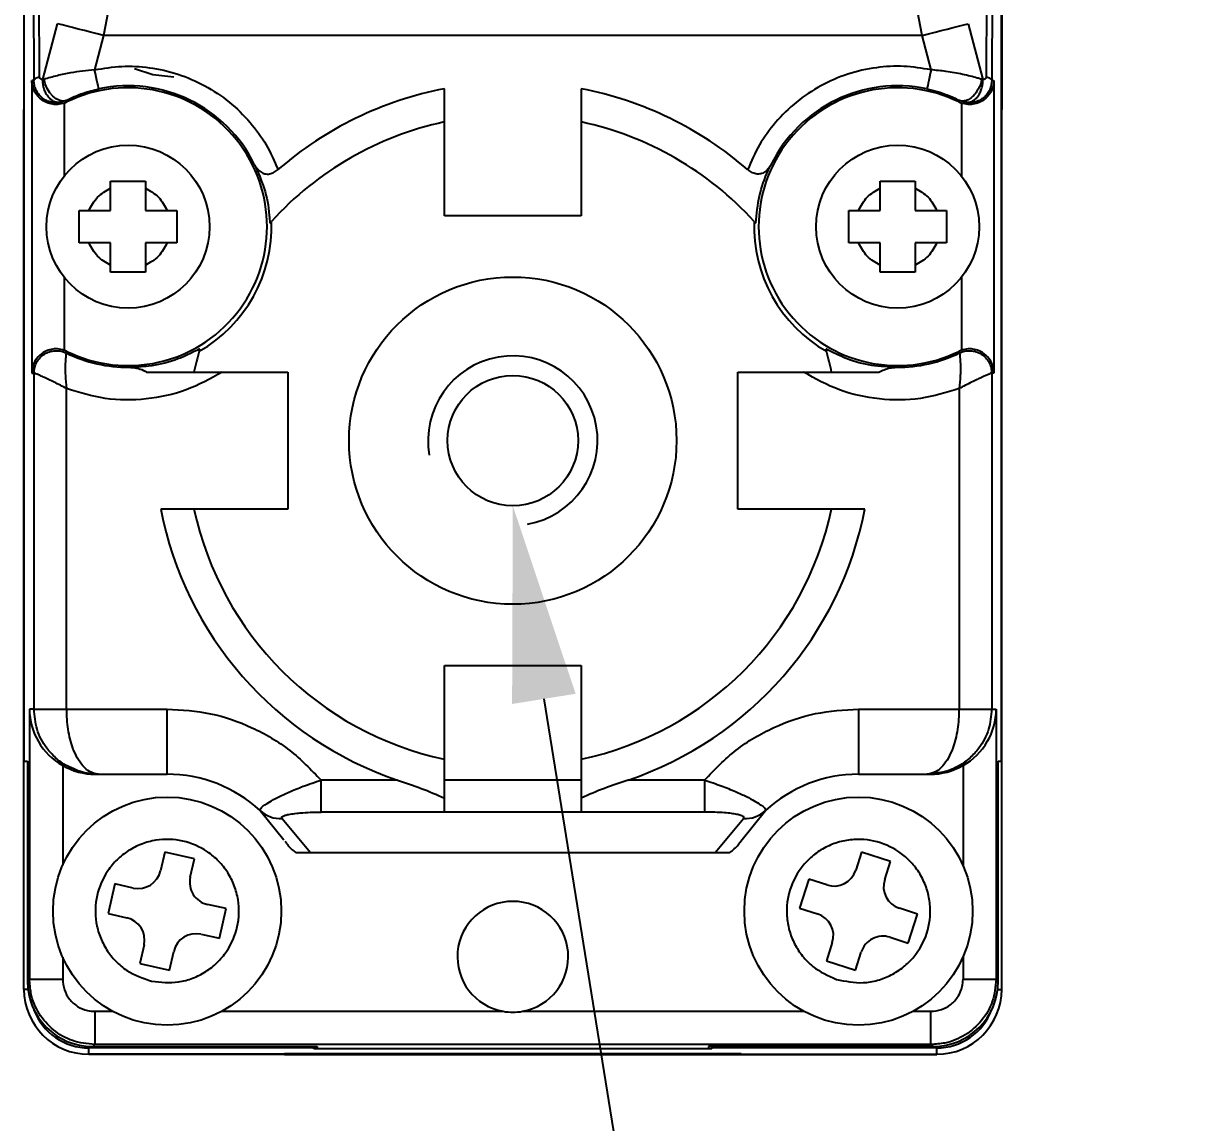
# Model space of a CAD drawing. Header units: millimetres. Extents: x 0 to 508, y 0 to 159.
# Drawn here: x 20.36 to 38.52, y 91.51 to 108.37 of the extents above; entities that cross this region are included whole.
import ezdxf
from ezdxf import colors
from ezdxf.entities.mleader import LeaderData, LeaderLine
from ezdxf.math import Vec2, Vec3

# ---------------------------------------------------------------- set-up
doc = ezdxf.new("R2010")
doc.units = ezdxf.units.MM
doc.header["$LTSCALE"] = 0.5
doc.styles.add('STYLE2', font='')
doc.styles.get('STYLE2').set_extended_font_data('Gulim')

msp = doc.modelspace()

# ---------------------------------------------------------------- linework, layer by layer
at = {"color": 7, "linetype": 'Continuous', "lineweight": 25}
for p, q in [((20.359, 118.154), (20.359, 107.054)), ((20.368, 97.054), (20.368, 115.752)), ((20.477, 115.554), (20.515, 107.499)), ((20.603, 107.554), (20.565, 115.608)), ((35.154, 115.608), (35.116, 107.554)), ((35.242, 115.554), (35.204, 107.499)), ((35.354, 97.054), (35.354, 112.042)), ((35.359, 112.042), (35.359, 107.054)), ((20.654, 107.511), (20.876, 108.368)), ((34.843, 108.368), (35.065, 107.511)), ((21.583, 108.185), (21.447, 107.661)), ((34.136, 108.185), (21.583, 108.185)), ((34.272, 107.661), (34.136, 108.185)), ((20.515, 107.499), (20.482, 107.499)), ((20.482, 107.499), (20.482, 103.009)), ((20.671, 107.514), (20.654, 107.511)), ((26.809, 106.86), (26.809, 107.371)), ((28.909, 107.371), (28.909, 106.86)), ((35.065, 107.511), (35.048, 107.514)), ((35.204, 107.499), (35.237, 107.499)), ((35.237, 107.499), (35.237, 103.009)), ((21.01, 107.191), (20.912, 107.16)), ((21.022, 107.168), (21.01, 107.191)), ((34.708, 107.191), (34.697, 107.168)), ((34.807, 107.16), (34.708, 107.191)), ((20.359, 107.054), (20.368, 107.054)), ((20.359, 103.054), (20.359, 107.054)), ((35.354, 107.054), (35.359, 107.054)), ((35.359, 103.054), (35.359, 107.054)), ((20.36, 106.954), (20.368, 106.954)), ((26.809, 105.422), (26.809, 106.86)), ((28.909, 106.86), (28.909, 105.422)), ((35.359, 106.954), (35.354, 106.954)), ((21.692, 105.847), (21.692, 105.953)), ((22.226, 105.953), (22.226, 105.847)), ((33.492, 105.847), (33.492, 105.953)), ((34.026, 105.953), (34.026, 105.847)), ((21.692, 105.504), (21.692, 105.847)), ((22.226, 105.847), (22.226, 105.504)), ((33.492, 105.504), (33.492, 105.847)), ((34.026, 105.847), (34.026, 105.504)), ((21.209, 105.504), (21.359, 105.504)), ((21.209, 105.004), (21.209, 105.504)), ((21.359, 105.504), (21.692, 105.504)), ((22.226, 105.504), (22.559, 105.504)), ((22.559, 105.504), (22.709, 105.504)), ((22.709, 105.504), (22.709, 105.004)), ((28.909, 105.422), (26.809, 105.422)), ((33.009, 105.504), (33.159, 105.504)), ((33.009, 105.004), (33.009, 105.504)), ((33.159, 105.504), (33.492, 105.504)), ((34.026, 105.504), (34.359, 105.504)), ((34.359, 105.504), (34.509, 105.504)), ((34.509, 105.504), (34.509, 105.004)), ((24.133, 105.306), (24.159, 105.334)), ((31.56, 105.334), (31.585, 105.306)), ((21.359, 105.004), (21.209, 105.004)), ((21.692, 105.004), (21.359, 105.004)), ((21.692, 104.661), (21.692, 105.004)), ((22.226, 105.004), (22.226, 104.661)), ((22.559, 105.004), (22.226, 105.004)), ((22.709, 105.004), (22.559, 105.004)), ((33.159, 105.004), (33.009, 105.004)), ((33.492, 105.004), (33.159, 105.004)), ((33.492, 104.661), (33.492, 105.004)), ((34.026, 105.004), (34.026, 104.661)), ((34.359, 105.004), (34.026, 105.004)), ((34.509, 105.004), (34.359, 105.004)), ((21.692, 104.555), (21.692, 104.661)), ((22.226, 104.661), (22.226, 104.555)), ((33.492, 104.555), (33.492, 104.661)), ((34.026, 104.661), (34.026, 104.555)), ((23.051, 103.343), (23.062, 103.38)), ((32.657, 103.38), (32.668, 103.343)), ((21.01, 103.317), (21.022, 103.34)), ((34.697, 103.34), (34.709, 103.317)), ((20.359, 103.054), (20.36, 103.054)), ((20.359, 103.004), (20.359, 103.054)), ((20.359, 97.604), (20.359, 103.004)), ((20.482, 103.009), (20.517, 103.009)), ((20.517, 103.009), (20.517, 97.854)), ((22.248, 103.022), (22.971, 103.022)), ((22.971, 103.022), (24.409, 103.022)), ((24.409, 103.022), (24.409, 100.922)), ((31.309, 103.022), (32.748, 103.022)), ((31.309, 100.922), (31.309, 103.022)), ((32.748, 103.022), (33.471, 103.022)), ((35.202, 103.009), (35.202, 97.854)), ((35.237, 103.009), (35.202, 103.009)), ((35.359, 103.054), (35.359, 103.054)), ((35.359, 103.004), (35.359, 103.054)), ((35.359, 97.604), (35.359, 103.004)), ((21.017, 97.854), (21.017, 102.77)), ((34.702, 102.77), (34.702, 97.854)), ((22.971, 100.922), (22.46, 100.922)), ((24.409, 100.922), (22.971, 100.922)), ((32.748, 100.922), (31.309, 100.922)), ((33.258, 100.922), (32.748, 100.922)), ((26.809, 98.522), (28.909, 98.522)), ((26.809, 97.083), (26.809, 98.522)), ((28.909, 98.522), (28.909, 97.083)), ((20.517, 97.854), (20.448, 97.854)), ((20.448, 97.854), (20.448, 93.708)), ((20.517, 97.854), (21.017, 97.854)), ((21.017, 97.854), (22.559, 97.854)), ((22.559, 96.854), (22.559, 97.854)), ((33.159, 97.854), (34.702, 97.854)), ((33.159, 97.854), (33.159, 96.854)), ((34.702, 97.854), (35.202, 97.854)), ((35.202, 97.854), (35.27, 97.854)), ((35.27, 97.854), (35.27, 93.708)), ((20.359, 97.554), (20.359, 97.604)), ((20.359, 97.604), (20.363, 97.604)), ((20.363, 97.554), (20.359, 97.554)), ((20.359, 93.554), (20.359, 97.554)), ((20.363, 93.554), (20.363, 97.604)), ((35.356, 97.604), (35.359, 97.604)), ((35.356, 93.554), (35.356, 97.604)), ((35.356, 97.554), (35.359, 97.554)), ((35.359, 97.554), (35.359, 97.604)), ((35.359, 93.554), (35.359, 97.554)), ((20.368, 97.054), (20.417, 97.054)), ((20.417, 97.054), (20.417, 93.677)), ((26.809, 96.489), (26.809, 97.083)), ((28.909, 97.083), (28.909, 96.489)), ((35.302, 97.054), (35.354, 97.054)), ((35.302, 93.677), (35.302, 97.054)), ((20.957, 96.988), (20.957, 95.458)), ((21.457, 96.854), (21.508, 96.854)), ((21.508, 96.854), (22.559, 96.854)), ((33.159, 96.854), (34.211, 96.854)), ((34.211, 96.854), (34.261, 96.854)), ((34.762, 96.988), (34.762, 95.458)), ((26.091, 96.764), (24.919, 96.764)), ((24.919, 96.274), (24.919, 96.764)), ((28.909, 96.764), (26.809, 96.764)), ((30.799, 96.764), (29.628, 96.764)), ((30.799, 96.764), (30.799, 96.274)), ((26.809, 96.274), (26.809, 96.489)), ((28.909, 96.489), (28.909, 96.274)), ((23.984, 96.297), (24.347, 95.849)), ((26.809, 96.274), (24.919, 96.274)), ((28.909, 96.274), (26.809, 96.274)), ((30.799, 96.274), (28.909, 96.274)), ((31.355, 95.828), (31.734, 96.297)), ((24.323, 96.174), (24.756, 95.654)), ((30.962, 95.654), (31.395, 96.174)), ((22.521, 95.659), (22.458, 95.374)), ((22.977, 95.558), (22.521, 95.659)), ((22.914, 95.273), (22.977, 95.558)), ((24.756, 95.654), (30.962, 95.654)), ((33.206, 95.658), (33.116, 95.381)), ((33.65, 95.515), (33.206, 95.658)), ((33.561, 95.238), (33.65, 95.515)), ((32.398, 95.245), (32.255, 94.801)), ((32.676, 95.155), (32.398, 95.245)), ((21.756, 95.171), (21.655, 94.716)), ((22.04, 95.108), (21.756, 95.171)), ((23.464, 94.792), (23.179, 94.855)), ((21.655, 94.716), (21.939, 94.653)), ((23.363, 94.337), (23.464, 94.792)), ((32.255, 94.801), (32.533, 94.711)), ((34.064, 94.707), (33.786, 94.797)), ((33.92, 94.263), (34.064, 94.707)), ((23.078, 94.4), (23.363, 94.337)), ((32.758, 94.271), (32.669, 93.993)), ((33.643, 94.353), (33.92, 94.263)), ((22.205, 94.235), (22.142, 93.95)), ((22.597, 93.849), (22.661, 94.134)), ((33.113, 93.85), (33.202, 94.127)), ((20.957, 94.05), (20.957, 93.708)), ((22.142, 93.95), (22.597, 93.849)), ((32.669, 93.993), (33.113, 93.85)), ((34.762, 94.05), (34.762, 93.708)), ((20.448, 93.708), (20.417, 93.677)), ((20.448, 93.708), (20.957, 93.708)), ((34.762, 93.708), (35.27, 93.708)), ((35.27, 93.708), (35.302, 93.677)), ((21.448, 93.217), (21.723, 93.217)), ((21.448, 93.217), (21.448, 92.708)), ((23.396, 93.217), (27.712, 93.217)), ((28.007, 93.217), (32.323, 93.217)), ((33.996, 93.217), (34.27, 93.217)), ((34.27, 92.708), (34.27, 93.217)), ((24.809, 92.655), (21.359, 92.655)), ((21.359, 92.558), (21.359, 92.655)), ((21.448, 92.708), (21.417, 92.677)), ((21.417, 92.677), (24.859, 92.677)), ((34.27, 92.708), (21.448, 92.708)), ((24.809, 92.677), (24.809, 92.655)), ((24.809, 92.643), (24.809, 92.655)), ((30.909, 92.643), (24.809, 92.643)), ((24.859, 92.677), (24.859, 92.655)), ((34.302, 92.677), (30.859, 92.677)), ((30.859, 92.677), (30.859, 92.655)), ((30.909, 92.677), (30.909, 92.655)), ((30.909, 92.643), (30.909, 92.655)), ((34.359, 92.655), (30.909, 92.655)), ((34.27, 92.708), (34.302, 92.677)), ((34.359, 92.558), (34.359, 92.655)), ((24.359, 92.558), (21.359, 92.558)), ((24.359, 92.554), (21.359, 92.554)), ((24.359, 92.57), (31.359, 92.57)), ((24.359, 92.558), (24.359, 92.57)), ((24.359, 92.554), (24.359, 92.558)), ((24.359, 92.554), (24.409, 92.554)), ((24.409, 92.57), (24.409, 92.554)), ((24.409, 92.554), (31.309, 92.554)), ((31.309, 92.57), (31.309, 92.554)), ((31.309, 92.554), (31.359, 92.554)), ((31.359, 92.558), (31.359, 92.57)), ((31.359, 92.558), (31.359, 92.554)), ((31.359, 92.558), (34.359, 92.558)), ((31.359, 92.554), (34.359, 92.554))]:
    msp.add_line(p, q, dxfattribs=at)
at = {"color": 8, "linetype": 'Continuous', "lineweight": 25}
for p, q in [((20.912, 107.16), (20.864, 107.158)), ((20.982, 107.151), (20.982, 106.033)), ((34.737, 107.151), (34.737, 106.033)), ((34.855, 107.16), (34.807, 107.16)), ((20.982, 104.475), (20.982, 103.357)), ((34.737, 104.475), (34.737, 103.357)), ((20.424, 93.554), (20.363, 93.554)), ((35.294, 93.554), (35.356, 93.554))]:
    msp.add_line(p, q, dxfattribs=at)
at = {"color": 7, "linetype": 'Continuous', "lineweight": 25, "flags": 128}
for points in [[(21.583, 108.185), (21.484, 108.211), (21.386, 108.236), (21.29, 108.261), (21.197, 108.285), (21.109, 108.308), (21.025, 108.329), (20.947, 108.35), (20.876, 108.368)], [(34.136, 108.185), (34.235, 108.211), (34.333, 108.236), (34.429, 108.261), (34.521, 108.285), (34.61, 108.308), (34.694, 108.329), (34.772, 108.35), (34.843, 108.368)], [(21.509, 107.367), (21.508, 107.374), (21.504, 107.391), (21.499, 107.419), (21.491, 107.455), (21.481, 107.499), (21.471, 107.55), (21.459, 107.604), (21.447, 107.661)], [(22.06, 107.679), (22.337, 107.589), (22.659, 107.554)], [(34.272, 107.661), (34.26, 107.604), (34.248, 107.55), (34.237, 107.499), (34.228, 107.455), (34.22, 107.419), (34.214, 107.391), (34.211, 107.374), (34.209, 107.367)], [(21.01, 107.191), (20.964, 107.18), (20.912, 107.188), (20.859, 107.213), (20.806, 107.254), (20.758, 107.309), (20.718, 107.373), (20.688, 107.443), (20.671, 107.514)]]:
    msp.add_lwpolyline(points, dxfattribs=at)
at = {"color": 7, "linetype": 'Continuous', "lineweight": 25}
for centre, radius in [((21.959, 105.254), 1.25), ((33.759, 105.254), 1.25), ((27.859, 101.972), 2.51), ((22.559, 94.754), 1.75), ((33.159, 94.754), 1.75)]:
    msp.add_circle(centre, radius, dxfattribs=at)
msp.add_circle((27.859, 101.972), 1)
for centre, radius, start, end in [((21.959, 105.254), 2.131, 243.8961, 116.1039), ((21.959, 105.254), 2.161, 26.0606, 102.0171), ((27.859, 101.972), 5.5, 101.0058, 130.8906), ((27.859, 101.972), 5.5, 49.1094, 78.9942), ((33.759, 105.254), 2.131, 63.8961, 296.1039), ((33.759, 105.254), 2.161, 77.9829, 153.9394), ((20.859, 107.499), 0.369, 289.3449, 296.1039), ((34.859, 107.499), 0.369, 243.8961, 250.6551), ((27.859, 101.972), 5, 102.1224, 137.7437), ((27.859, 101.972), 5, 42.2563, 77.8776), ((21.959, 105.254), 2.201, 299.7417, 2.0825), ((33.759, 105.254), 2.201, 177.9175, 240.2583), ((20.859, 103.009), 0.369, 63.8961, 70.6551), ((34.859, 103.009), 0.369, 109.3449, 116.1039), ((21.959, 105.254), 2.157, 243.8961, 270.4067), ((27.859, 101.972), 5, 164.0804, 167.8776), ((27.859, 101.972), 5, 12.1224, 15.9196), ((33.759, 105.254), 2.157, 269.5933, 296.1039), ((27.859, 101.972), 5.5, 191.0058, 251.2406), ((27.859, 101.972), 5, 192.1224, 257.8776), ((27.859, 101.972), 5, 282.1224, 347.8776), ((27.859, 101.972), 5.5, 288.7594, 348.9942), ((22.559, 94.754), 2.1, 47.2715, 90), ((33.159, 94.754), 2.1, 90, 132.7285), ((24.302, 96.643), 0.47, 227.4766, 272.6666), ((31.417, 96.643), 0.47, 267.3334, 312.5234), ((22.116, 95.45), 0.35, 257.4821, 347.4821), ((32.783, 95.488), 0.35, 252.1129, 342.1129), ((23.255, 95.197), 0.35, 167.4821, 257.4821), ((33.894, 95.13), 0.35, 162.1129, 252.1129), ((27.859, 94.054), 0.85, 279.9708, 260.0292), ((21.863, 94.311), 0.35, 347.4821, 77.4821), ((32.425, 94.378), 0.35, 342.1129, 72.1129), ((23.002, 94.058), 0.35, 77.4821, 167.4821), ((33.535, 94.02), 0.35, 72.1129, 162.1129), ((21.359, 93.554), 0.996, 180, 270), ((34.359, 93.554), 0.996, 270, 0), ((21.359, 93.554), 0.899, 200.5385, 270), ((27.859, 94.054), 0.85, 260.0292, 279.9708), ((34.359, 93.554), 0.899, 270, 339.4614)]:
    msp.add_arc(centre, radius, start, end, dxfattribs=at)
at = {"color": 4, "linetype": 'Continuous', "lineweight": 25}
msp.add_arc((27.859, 101.972), 1.3, 280, 190, dxfattribs=at)
at = {"color": 7, "linetype": 'Continuous', "lineweight": 25}
for centre, major_axis, ratio, start_param, end_param in [((21.466, 97.854), (1.018, 0), 0.982697, 3.141593, 4.188702), ((34.253, 97.854), (1.018, 0), 0.982697, 5.236076, 6.283185), ((21.457, 97.854), (-1, 0), 0.999848, 1.04711, 1.570796), ((34.261, 97.854), (-1, 0), 0.999848, 1.570796, 2.094483), ((21.417, 93.677), (0.707, 0.707), 0.999695, 2.356347, 3.926839), ((34.302, 93.677), (0.707, -0.707), 0.999695, 5.49794, 7.068431)]:
    msp.add_ellipse(centre, major_axis=major_axis, ratio=ratio, start_param=start_param, end_param=end_param, dxfattribs=at)
for points, knots in [([(21.774, 109.893), (21.765, 109.612), (21.749, 109.045), (21.638, 108.473), (21.583, 108.185)], [0, 0, 0, 0, 0.495576, 1, 1, 1, 1]), ([(34.136, 108.185), (34.08, 108.473), (33.97, 109.045), (33.953, 109.612), (33.945, 109.893)], [0, 0, 0, 0, 0.504417, 1, 1, 1, 1]), ([(21.447, 107.661), (21.586, 107.683), (21.864, 107.728), (22.297, 107.703), (22.728, 107.607), (23.142, 107.427), (23.519, 107.176), (23.833, 106.867), (24.09, 106.517), (24.202, 106.259), (24.259, 106.13)], [0, 0, 0, 0, 0.121003, 0.241925, 0.370888, 0.499999, 0.628962, 0.758073, 0.878923, 1, 1, 1, 1]), ([(34.272, 107.661), (34.133, 107.683), (33.855, 107.729), (33.422, 107.703), (32.991, 107.607), (32.576, 107.427), (32.2, 107.176), (31.885, 106.866), (31.629, 106.516), (31.516, 106.259), (31.46, 106.13)], [0, 0, 0, 0, 0.121077, 0.241927, 0.371038, 0.500001, 0.629112, 0.758075, 0.878997, 1, 1, 1, 1]), ([(20.515, 107.499), (20.516, 107.504), (20.519, 107.514), (20.537, 107.529), (20.564, 107.542), (20.59, 107.55), (20.603, 107.554)], [0, 0, 0, 0, 0.249999, 0.5, 0.750001, 1, 1, 1, 1]), ([(20.654, 107.511), (20.647, 107.511), (20.635, 107.51), (20.618, 107.519), (20.608, 107.531), (20.604, 107.544), (20.603, 107.551), (20.603, 107.554)], [0, 0, 0, 0, 0.277002, 0.54283, 0.788454, 0.895703, 1, 1, 1, 1]), ([(21.447, 107.661), (21.322, 107.647), (21.121, 107.625), (20.861, 107.569), (20.737, 107.533), (20.671, 107.514)], [0, 0, 0, 0, 0.436864, 0.700008, 1, 1, 1, 1]), ([(35.048, 107.514), (35.048, 107.514), (35.048, 107.514), (35.048, 107.514), (35.048, 107.514), (35.046, 107.515), (35.041, 107.516), (35.02, 107.523), (34.931, 107.55), (34.759, 107.592), (34.516, 107.636), (34.348, 107.653), (34.272, 107.661)], [0, 0, 0, 0, 0.000026, 0.000103, 0.000408, 0.001628, 0.006498, 0.025964, 0.103794, 0.414453, 0.734197, 1, 1, 1, 1]), ([(35.116, 107.554), (35.116, 107.551), (35.115, 107.545), (35.111, 107.533), (35.102, 107.52), (35.085, 107.51), (35.072, 107.511), (35.065, 107.511)], [0, 0, 0, 0, 0.097736, 0.197143, 0.419891, 0.705944, 1, 1, 1, 1]), ([(35.116, 107.554), (35.129, 107.55), (35.154, 107.542), (35.181, 107.529), (35.199, 107.514), (35.202, 107.504), (35.204, 107.499)], [0, 0, 0, 0, 0.25, 0.5, 0.750001, 1, 1, 1, 1]), ([(20.982, 107.151), (20.948, 107.142), (20.879, 107.124), (20.777, 107.134), (20.67, 107.173), (20.563, 107.257), (20.497, 107.374), (20.483, 107.462), (20.482, 107.498), (20.482, 107.499)], [0, 0, 0, 0, 0.117763, 0.235394, 0.357437, 0.547783, 0.812584, 0.994967, 1, 1, 1, 1]), ([(20.864, 107.158), (20.855, 107.157), (20.822, 107.155), (20.764, 107.167), (20.694, 107.194), (20.633, 107.237), (20.582, 107.291), (20.544, 107.355), (20.52, 107.425), (20.517, 107.474), (20.515, 107.499)], [0, 0, 0, 0, 0.048544, 0.185511, 0.322596, 0.459803, 0.595652, 0.730916, 0.865673, 1, 1, 1, 1]), ([(20.912, 107.16), (20.897, 107.159), (20.867, 107.158), (20.819, 107.174), (20.77, 107.205), (20.726, 107.253), (20.691, 107.314), (20.667, 107.38), (20.654, 107.447), (20.654, 107.491), (20.654, 107.511)], [0, 0, 0, 0, 0.113182, 0.235918, 0.365964, 0.5, 0.634036, 0.764082, 0.886817, 1, 1, 1, 1]), ([(21.01, 107.191), (21.05, 107.21), (21.129, 107.249), (21.295, 107.314), (21.429, 107.347), (21.509, 107.367)], [0, 0, 0, 0, 0.288763, 0.573121, 1, 1, 1, 1]), ([(34.209, 107.367), (34.262, 107.355), (34.371, 107.329), (34.547, 107.268), (34.648, 107.22), (34.708, 107.191)], [0, 0, 0, 0, 0.282081, 0.576508, 1, 1, 1, 1]), ([(35.048, 107.514), (35.044, 107.493), (35.035, 107.449), (35.006, 107.38), (34.966, 107.312), (34.914, 107.252), (34.856, 107.207), (34.8, 107.183), (34.749, 107.177), (34.722, 107.187), (34.708, 107.191)], [0, 0, 0, 0, 0.110626, 0.23271, 0.363836, 0.5, 0.636164, 0.76729, 0.889374, 1, 1, 1, 1]), ([(35.237, 107.499), (35.237, 107.498), (35.236, 107.462), (35.221, 107.374), (35.156, 107.257), (35.048, 107.173), (34.942, 107.134), (34.839, 107.124), (34.771, 107.142), (34.737, 107.151)], [0, 0, 0, 0, 0.005033, 0.187416, 0.452217, 0.642563, 0.764606, 0.882237, 1, 1, 1, 1]), ([(34.807, 107.16), (34.822, 107.159), (34.854, 107.158), (34.903, 107.175), (34.952, 107.209), (34.996, 107.258), (35.03, 107.319), (35.053, 107.385), (35.065, 107.45), (35.065, 107.491), (35.065, 107.511)], [0, 0, 0, 0, 0.118146, 0.244995, 0.37775, 0.512674, 0.645653, 0.772913, 0.891593, 1, 1, 1, 1]), ([(35.204, 107.499), (35.199, 107.457), (35.192, 107.391), (35.149, 107.309), (35.105, 107.254), (35.046, 107.207), (34.983, 107.176), (34.917, 107.157), (34.875, 107.159), (34.855, 107.16)], [0, 0, 0, 0, 0.230823, 0.360896, 0.500449, 0.619703, 0.773828, 0.885187, 1, 1, 1, 1]), ([(23.9, 106.203), (23.953, 106.085), (24.059, 105.847), (24.121, 105.535), (24.131, 105.347), (24.133, 105.306)], [0, 0, 0, 0, 0.433786, 0.87758, 1, 1, 1, 1]), ([(23.9, 106.203), (23.927, 106.162), (23.966, 106.102), (24.054, 106.062), (24.126, 106.059), (24.2, 106.084), (24.24, 106.115), (24.259, 106.13)], [0, 0, 0, 0, 0.381619, 0.550145, 0.720254, 0.867819, 1, 1, 1, 1]), ([(31.818, 106.203), (31.791, 106.162), (31.753, 106.102), (31.665, 106.062), (31.592, 106.059), (31.519, 106.084), (31.479, 106.115), (31.46, 106.13)], [0, 0, 0, 0, 0.381613, 0.550143, 0.720255, 0.867822, 1, 1, 1, 1]), ([(31.585, 105.306), (31.599, 105.449), (31.627, 105.739), (31.731, 106.025), (31.804, 106.174), (31.818, 106.203)], [0, 0, 0, 0, 0.437666, 0.888802, 1, 1, 1, 1]), ([(21.692, 105.953), (21.781, 105.953), (21.959, 105.953), (22.137, 105.953), (22.226, 105.953)], [0, 0, 0, 0, 0.5, 1, 1, 1, 1]), ([(33.492, 105.953), (33.581, 105.953), (33.759, 105.953), (33.937, 105.953), (34.026, 105.953)], [0, 0, 0, 0, 0.5, 1, 1, 1, 1]), ([(21.359, 105.504), (21.399, 105.577), (21.477, 105.723), (21.621, 105.805), (21.692, 105.847)], [0, 0, 0, 0, 0.5, 1, 1, 1, 1]), ([(22.226, 105.847), (22.298, 105.805), (22.442, 105.723), (22.52, 105.577), (22.559, 105.504)], [0, 0, 0, 0, 0.5, 1, 1, 1, 1]), ([(33.159, 105.504), (33.199, 105.577), (33.277, 105.723), (33.421, 105.805), (33.492, 105.847)], [0, 0, 0, 0, 0.5, 1, 1, 1, 1]), ([(34.026, 105.847), (34.098, 105.805), (34.242, 105.723), (34.32, 105.577), (34.359, 105.504)], [0, 0, 0, 0, 0.5, 1, 1, 1, 1]), ([(21.692, 104.661), (21.621, 104.703), (21.477, 104.785), (21.399, 104.931), (21.359, 105.004)], [0, 0, 0, 0, 0.5, 1, 1, 1, 1]), ([(22.559, 105.004), (22.52, 104.931), (22.442, 104.785), (22.298, 104.703), (22.226, 104.661)], [0, 0, 0, 0, 0.5, 1, 1, 1, 1]), ([(33.492, 104.661), (33.421, 104.703), (33.277, 104.785), (33.199, 104.931), (33.159, 105.004)], [0, 0, 0, 0, 0.5, 1, 1, 1, 1]), ([(34.359, 105.004), (34.32, 104.931), (34.242, 104.785), (34.098, 104.703), (34.026, 104.661)], [0, 0, 0, 0, 0.5, 1, 1, 1, 1]), ([(22.226, 104.555), (22.137, 104.555), (21.959, 104.555), (21.781, 104.555), (21.692, 104.555)], [0, 0, 0, 0, 0.5, 1, 1, 1, 1]), ([(34.026, 104.555), (33.937, 104.555), (33.759, 104.555), (33.581, 104.555), (33.492, 104.555)], [0, 0, 0, 0, 0.5, 1, 1, 1, 1]), ([(20.982, 103.357), (20.948, 103.366), (20.879, 103.384), (20.777, 103.374), (20.67, 103.336), (20.563, 103.251), (20.497, 103.134), (20.483, 103.046), (20.482, 103.01), (20.482, 103.009)], [0, 0, 0, 0, 0.117763, 0.235394, 0.357437, 0.547783, 0.812584, 0.994967, 1, 1, 1, 1]), ([(20.517, 103.009), (20.519, 103.038), (20.523, 103.096), (20.557, 103.177), (20.608, 103.248), (20.676, 103.303), (20.755, 103.341), (20.813, 103.348), (20.842, 103.351)], [0, 0, 0, 0, 0.166666, 0.333333, 0.499999, 0.666666, 0.833333, 1, 1, 1, 1]), ([(23.062, 103.38), (22.933, 103.316), (22.671, 103.187), (22.306, 103.108), (22.074, 103.1), (21.975, 103.097)], [0, 0, 0, 0, 0.355941, 0.722836, 1, 1, 1, 1]), ([(33.744, 103.097), (33.617, 103.102), (33.361, 103.113), (32.995, 103.208), (32.761, 103.327), (32.657, 103.38)], [0, 0, 0, 0, 0.352174, 0.711225, 1, 1, 1, 1]), ([(35.237, 103.009), (35.237, 103.01), (35.236, 103.046), (35.221, 103.134), (35.156, 103.251), (35.048, 103.336), (34.942, 103.374), (34.839, 103.384), (34.771, 103.366), (34.737, 103.357)], [0, 0, 0, 0, 0.005033, 0.187416, 0.452217, 0.642563, 0.764606, 0.882237, 1, 1, 1, 1]), ([(34.877, 103.351), (34.906, 103.348), (34.963, 103.341), (35.043, 103.303), (35.111, 103.248), (35.162, 103.177), (35.196, 103.096), (35.2, 103.038), (35.202, 103.009)], [0, 0, 0, 0, 0.166667, 0.333334, 0.500001, 0.666667, 0.833334, 1, 1, 1, 1]), ([(21.01, 103.317), (21.01, 103.314), (21.009, 103.31), (21.005, 103.278), (21.001, 103.228), (20.997, 103.16), (20.996, 103.075), (20.997, 102.946), (21.009, 102.839), (21.017, 102.77)], [0, 0, 0, 0, 0.11712, 0.236101, 0.357588, 0.482306, 0.604903, 0.746557, 1, 1, 1, 1]), ([(34.709, 103.317), (34.709, 103.314), (34.71, 103.31), (34.713, 103.277), (34.718, 103.227), (34.722, 103.158), (34.723, 103.072), (34.721, 102.943), (34.709, 102.837), (34.702, 102.77)], [0, 0, 0, 0, 0.118197, 0.23801, 0.360099, 0.481479, 0.610922, 0.751321, 1, 1, 1, 1]), ([(21.017, 102.77), (20.953, 102.804), (20.826, 102.872), (20.683, 102.937), (20.599, 102.976), (20.553, 102.995), (20.524, 103.007), (20.519, 103.008), (20.517, 103.009)], [0, 0, 0, 0, 0.262105, 0.524514, 0.649011, 0.76527, 0.884478, 1, 1, 1, 1]), ([(23.401, 103.022), (23.222, 102.922), (22.858, 102.721), (22.241, 102.59), (21.61, 102.589), (21.213, 102.71), (21.017, 102.77)], [0, 0, 0, 0, 0.246546, 0.5, 0.753454, 1, 1, 1, 1]), ([(21.975, 103.097), (22.052, 103.09), (22.148, 103.082), (22.232, 103.032), (22.248, 103.022)], [0, 0, 0, 0, 0.804259, 1, 1, 1, 1]), ([(34.702, 102.77), (34.506, 102.71), (34.108, 102.589), (33.477, 102.59), (32.86, 102.721), (32.497, 102.922), (32.318, 103.022)], [0, 0, 0, 0, 0.246547, 0.5, 0.753453, 1, 1, 1, 1]), ([(33.471, 103.022), (33.526, 103.049), (33.613, 103.091), (33.709, 103.095), (33.744, 103.097)], [0, 0, 0, 0, 0.630054, 1, 1, 1, 1]), ([(35.202, 103.009), (35.2, 103.008), (35.195, 103.007), (35.163, 102.994), (35.116, 102.973), (35.032, 102.935), (34.892, 102.87), (34.767, 102.804), (34.702, 102.77)], [0, 0, 0, 0, 0.119527, 0.239778, 0.361565, 0.485663, 0.730878, 1, 1, 1, 1]), ([(21.508, 96.854), (21.461, 96.862), (21.378, 96.875), (21.268, 96.973), (21.182, 97.097), (21.099, 97.279), (21.032, 97.531), (21.021, 97.749), (21.017, 97.854)], [0, 0, 0, 0, 0.191444, 0.339652, 0.480922, 0.608398, 0.809844, 1, 1, 1, 1]), ([(22.559, 97.854), (22.783, 97.841), (23.231, 97.813), (23.87, 97.586), (24.455, 97.246), (24.766, 96.923), (24.919, 96.764)], [0, 0, 0, 0, 0.25007, 0.500031, 0.752964, 1, 1, 1, 1]), ([(30.799, 96.764), (30.955, 96.926), (31.265, 97.249), (31.853, 97.589), (32.491, 97.813), (32.938, 97.84), (33.159, 97.854)], [0, 0, 0, 0, 0.25007, 0.500032, 0.752964, 1, 1, 1, 1]), ([(34.702, 97.854), (34.697, 97.749), (34.687, 97.531), (34.619, 97.279), (34.537, 97.097), (34.451, 96.973), (34.341, 96.876), (34.258, 96.862), (34.211, 96.854)], [0, 0, 0, 0, 0.190195, 0.391587, 0.518867, 0.659859, 0.807252, 1, 1, 1, 1]), ([(35.202, 97.854), (35.192, 97.749), (35.172, 97.531), (35.035, 97.279), (34.87, 97.097), (34.696, 96.973), (34.474, 96.876), (34.306, 96.862), (34.211, 96.854)], [0, 0, 0, 0, 0.19019, 0.391587, 0.518841, 0.659859, 0.807241, 1, 1, 1, 1]), ([(21.508, 96.854), (21.412, 96.858), (21.293, 96.863), (21.183, 96.913), (21.161, 96.923)], [0, 0, 0, 0, 0.797087, 1, 1, 1, 1]), ([(23.984, 96.297), (23.985, 96.309), (23.986, 96.335), (24.102, 96.417), (24.255, 96.501), (24.428, 96.583), (24.654, 96.676), (24.827, 96.733), (24.919, 96.764)], [0, 0, 0, 0, 0.195528, 0.397813, 0.520179, 0.662341, 0.820088, 1, 1, 1, 1]), ([(26.091, 96.764), (26.213, 96.723), (26.459, 96.642), (26.692, 96.54), (26.809, 96.489)], [0, 0, 0, 0, 0.496019, 1, 1, 1, 1]), ([(29.628, 96.764), (29.506, 96.723), (29.26, 96.642), (29.027, 96.54), (28.909, 96.489)], [0, 0, 0, 0, 0.496019, 1, 1, 1, 1]), ([(30.799, 96.764), (30.886, 96.735), (31.051, 96.68), (31.268, 96.593), (31.438, 96.514), (31.6, 96.428), (31.73, 96.338), (31.733, 96.31), (31.734, 96.297)], [0, 0, 0, 0, 0.168313, 0.322125, 0.457646, 0.574048, 0.791773, 1, 1, 1, 1]), ([(24.323, 96.174), (24.319, 96.179), (24.311, 96.19), (24.323, 96.206), (24.355, 96.221), (24.41, 96.236), (24.492, 96.25), (24.61, 96.263), (24.754, 96.272), (24.864, 96.273), (24.919, 96.274)], [0, 0, 0, 0, 0.093147, 0.181865, 0.27149, 0.367205, 0.495935, 0.634648, 0.813852, 1, 1, 1, 1]), ([(31.395, 96.174), (31.399, 96.179), (31.408, 96.191), (31.392, 96.208), (31.355, 96.224), (31.294, 96.239), (31.21, 96.252), (31.049, 96.269), (30.904, 96.272), (30.799, 96.274)], [0, 0, 0, 0, 0.098803, 0.194963, 0.292044, 0.395, 0.518626, 0.6522, 1, 1, 1, 1]), ([(22.321, 93.68), (22.189, 93.725), (21.986, 93.793), (21.765, 93.982), (21.625, 94.159), (21.523, 94.361), (21.449, 94.64), (21.459, 94.998), (21.602, 95.327), (21.787, 95.549), (21.964, 95.688), (22.166, 95.79), (22.445, 95.864), (22.804, 95.854), (23.132, 95.711), (23.354, 95.526), (23.493, 95.349), (23.595, 95.147), (23.669, 94.868), (23.659, 94.51), (23.517, 94.181), (23.332, 93.96), (23.154, 93.82), (22.953, 93.719), (22.673, 93.641), (22.459, 93.665), (22.321, 93.68)], [0, 0, 0, 0, 0.059861, 0.092391, 0.125, 0.157531, 0.190139, 0.25, 0.309861, 0.342392, 0.375, 0.407531, 0.440139, 0.5, 0.559861, 0.592391, 0.625, 0.657531, 0.690139, 0.75, 0.809861, 0.842391, 0.875, 0.907531, 0.940139, 1, 1, 1, 1]), ([(24.364, 95.828), (24.398, 95.78), (24.446, 95.713), (24.514, 95.667), (24.533, 95.654)], [0, 0, 0, 0, 0.721929, 1, 1, 1, 1]), ([(31.186, 95.654), (31.233, 95.69), (31.299, 95.74), (31.343, 95.809), (31.355, 95.828)], [0, 0, 0, 0, 0.721902, 1, 1, 1, 1]), ([(32.821, 93.707), (32.694, 93.764), (32.498, 93.851), (32.296, 94.06), (32.174, 94.249), (32.091, 94.46), (32.044, 94.744), (32.087, 95.1), (32.26, 95.414), (32.465, 95.617), (32.654, 95.74), (32.865, 95.822), (33.15, 95.87), (33.505, 95.826), (33.819, 95.654), (34.023, 95.449), (34.145, 95.259), (34.228, 95.049), (34.275, 94.764), (34.232, 94.408), (34.059, 94.094), (33.854, 93.891), (33.664, 93.768), (33.454, 93.687), (33.168, 93.635), (32.958, 93.679), (32.821, 93.707)], [0, 0, 0, 0, 0.059861, 0.092391, 0.125, 0.157531, 0.190139, 0.25, 0.309861, 0.342391, 0.375, 0.407531, 0.440139, 0.5, 0.559861, 0.592391, 0.625, 0.657531, 0.690139, 0.75, 0.809861, 0.842391, 0.875, 0.907531, 0.940139, 1, 1, 1, 1]), ([(24.533, 95.654), (24.543, 95.654), (24.563, 95.654), (24.604, 95.654), (24.649, 95.654), (24.69, 95.654), (24.725, 95.654), (24.747, 95.654), (24.756, 95.654)], [0, 0, 0, 0, 0.302903, 0.5868, 0.763479, 0.863466, 0.940683, 1, 1, 1, 1]), ([(30.962, 95.654), (30.976, 95.654), (31.002, 95.654), (31.044, 95.654), (31.108, 95.654), (31.153, 95.654), (31.177, 95.654), (31.186, 95.654)], [0, 0, 0, 0, 0.081806, 0.163008, 0.304881, 0.721803, 1, 1, 1, 1]), ([(21.448, 92.708), (21.333, 92.72), (21.105, 92.743), (20.805, 92.919), (20.581, 93.175), (20.465, 93.454), (20.453, 93.637), (20.448, 93.708)], [0, 0, 0, 0, 0.219954, 0.43457, 0.649244, 0.863979, 1, 1, 1, 1]), ([(20.957, 93.708), (20.962, 93.653), (20.973, 93.544), (21.056, 93.397), (21.18, 93.286), (21.319, 93.225), (21.411, 93.219), (21.448, 93.217)], [0, 0, 0, 0, 0.21219, 0.423971, 0.641513, 0.855056, 1, 1, 1, 1]), ([(34.27, 93.217), (34.325, 93.222), (34.434, 93.233), (34.581, 93.316), (34.693, 93.44), (34.753, 93.579), (34.759, 93.671), (34.762, 93.708)], [0, 0, 0, 0, 0.212202, 0.423999, 0.641521, 0.855072, 1, 1, 1, 1]), ([(35.27, 93.708), (35.259, 93.593), (35.236, 93.365), (35.059, 93.065), (34.804, 92.841), (34.524, 92.724), (34.341, 92.713), (34.27, 92.708)], [0, 0, 0, 0, 0.219897, 0.434513, 0.649185, 0.86392, 1, 1, 1, 1])]:
    msp.add_open_spline(points, degree=3, knots=knots, dxfattribs=at)
at = {"color": 8, "linetype": 'Continuous', "lineweight": 25}
for points, knots in [([(20.842, 103.351), (20.871, 103.351), (20.929, 103.35), (20.983, 103.328), (21.01, 103.317)], [0, 0, 0, 0, 0.5, 1, 1, 1, 1]), ([(34.709, 103.317), (34.735, 103.328), (34.789, 103.35), (34.848, 103.351), (34.877, 103.351)], [0, 0, 0, 0, 0.5, 1, 1, 1, 1]), ([(21.161, 96.923), (21.114, 96.941), (21.002, 96.983), (20.849, 97.098), (20.684, 97.278), (20.546, 97.532), (20.526, 97.749), (20.517, 97.854)], [0, 0, 0, 0, 0.130963, 0.316857, 0.48464, 0.749709, 1, 1, 1, 1])]:
    msp.add_open_spline(points, degree=3, knots=knots, dxfattribs=at)

# ---------------------------------------------------------------- leaders
ml = msp.add_multileader_mtext('Standard')
ml.set_content('^I^IM2.5 Hinge assemble', color=2, style='STYLE2')
ml.set_leader_properties(color=1)
ml.build(insert=Vec2(0, 0))
ml.multileader.update_dxf_attribs({"text_left_attachment_type": 5, "text_right_attachment_type": 6, "dogleg_length": 2.5, "arrow_head_size": 3, "scale": 1.2})
ctx = ml.context
ctx.base_point, ctx.scale, ctx.char_height, ctx.arrow_head_size, ctx.landing_gap_size, ctx.plane_origin = Vec3(35.551, 71.777), 1.2, 3, 3, 0.6, Vec3(27.859, 100.672)
ctx.left_attachment, ctx.right_attachment = 5, 6
notes = []
notes.append((ctx, [(0, (1, 1, 0), (32.551, 71.777), (1, 0), 3, [(0, [(27.859, 100.972)], 0, [])])]))
ctx.mtext.insert, ctx.mtext.flow_direction = Vec3(36.151, 75.385), 5
for ctx, leaders in notes:
    for number, flags, end, landing, length, lines in leaders:
        leader = LeaderData()
        leader.index, (leader.has_last_leader_line, leader.has_dogleg_vector, leader.attachment_direction) = number, flags
        leader.last_leader_point, leader.dogleg_vector, leader.dogleg_length = Vec3(end), Vec3(landing), length
        for number, points, colour, breaks in lines:
            line = LeaderLine()
            line.index, line.vertices, line.color, line.breaks = number, Vec3.list(points), colors.encode_raw_color(colour), breaks
            leader.lines.append(line)
        ctx.leaders.append(leader)

doc.saveas('drawing.dxf')
